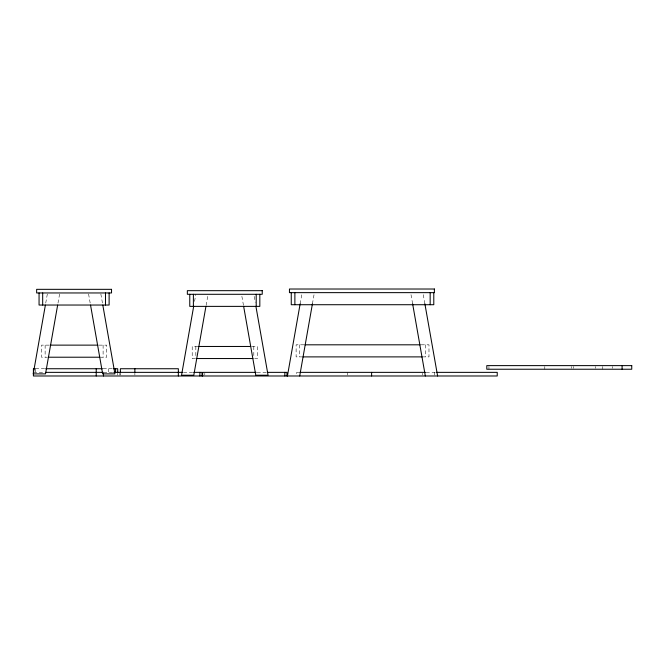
<?xml version="1.0" encoding="UTF-8"?>
<svg xmlns="http://www.w3.org/2000/svg" width="665" height="665" viewBox="0 0 665 665"><rect width="100%" height="100%" fill="white"/><g stroke="black" fill="none" stroke-linecap="round" stroke-linejoin="round"><path stroke-width="0.5" stroke-dasharray="3.33 2.49" d="M45.735 303.074L47.523 292.957M58.005 303.074L59.609 293.972M194.554 301.378L195.801 294.296M206.108 305.426L207.713 296.316M300.156 303.822L302.126 292.642M312.425 303.822L314.038 294.67M303.897 344.811L296.116 344.811L296.116 356.889L301.819 356.889M421.203 344.811L428.983 344.811L428.983 356.889L423.281 356.889M49.268 345.127L41.504 345.127L41.504 357.213L47.198 357.213M98.969 345.127L106.733 345.127L106.733 357.213L101.038 357.213M197.904 346.465L192.21 346.465L192.21 358.543L194.928 358.543M251.736 346.465L257.43 346.465L257.43 358.543L254.712 358.543M35.461 368.734L44.788 368.734M103.166 368.734L113.532 368.734M33.408 372.358L44.788 372.358M103.466 372.358L115.585 372.358M183.457 372.358L192.775 372.358M257.106 372.358L266.424 372.358M298.776 372.358L296.723 372.358L296.723 375.077M426.182 372.358L435.675 372.358M423.273 294.67L424.885 303.822M411.012 294.67L412.624 303.822M254.138 296.316L255.21 302.384M241.877 296.316L243.481 305.426M100.847 293.972L102.452 303.074M88.578 293.972L90.182 303.074M612.423 366.515L612.423 368.327M602.764 366.515L602.764 369.233M595.516 366.515L595.516 368.327M573.562 366.515L573.562 368.327M571.435 366.515L571.435 368.327M544.785 366.515L544.785 369.233M488.941 366.515L488.941 369.233M434.42 372.358L434.42 375.077M425.359 344.811L425.359 356.889M422.341 373.265L422.341 375.077M347.454 372.358L347.454 375.077M299.74 344.811L299.74 356.889M253.806 346.465L253.806 358.543M204.795 373.265L204.795 375.077M195.834 346.465L195.834 358.543M134.87 373.265L134.87 375.077M120.373 373.265L120.373 375.077M119.841 373.265L119.841 375.077M117.713 373.265L117.713 375.077M108.295 368.734L108.295 372.358M103.108 345.127L103.108 357.213M45.129 345.127L45.129 357.213M35.544 368.734L35.544 372.358"/><path stroke-width="1" d="M45.378 305.102L33.25 373.888L45.511 373.888L57.647 305.102M193.665 306.432L181.537 375.218L193.798 375.218L205.926 306.432M287.43 375.983L300.156 303.822M299.699 375.983L312.425 303.822M304.927 344.811L420.164 344.811M50.307 345.127L97.93 345.127M198.935 346.465L250.705 346.465M302.858 356.889L422.242 356.889M48.237 357.213L99.999 357.213M196.865 358.543L252.775 358.543M34.829 368.734L33.408 368.734L33.408 375.983L497.229 375.983L497.229 372.358L436.473 372.358M45.719 368.734L102.31 368.734M113.532 368.734L117.713 368.734L117.713 372.358M45.719 372.358L103.166 372.358M113.723 372.358L182.501 372.358M193.723 372.358L202.019 372.358L202.019 375.983M256.15 372.358L202.667 372.358L202.667 375.983M267.372 372.358L286.964 372.358L286.964 375.983M299.799 372.358L425.417 372.358M424.885 303.822L437.612 375.983M412.624 303.822L425.342 375.983M255.925 306.432L268.053 375.218L255.784 375.218L243.656 306.432M102.809 305.102L114.937 373.888L102.668 373.888L90.54 305.102M622.091 365.617L622.091 369.233M433.788 292.642L433.788 304.72L291.262 304.72L291.262 292.642M430.164 292.642L430.164 304.72M371.61 372.358L371.61 375.983M294.878 292.642L294.878 304.72M284.836 372.358L284.836 375.983M259.824 294.296L259.824 306.374L189.766 306.374L189.766 294.296M256.2 294.296L256.2 306.374M199.891 372.358L199.891 375.983M193.39 294.296L193.39 306.374M178.353 375.983L178.353 368.734L120.373 368.734L120.373 372.358M134.87 368.734L134.87 372.358M115.585 368.734L115.585 372.358M109.118 292.957L109.118 305.036L39.06 305.036L39.06 292.957M105.494 292.957L105.494 305.036M103.466 373.265L103.466 375.983M96.217 368.734L96.217 375.983M42.685 292.957L42.685 305.036M434.386 289.017L289.45 289.017L289.45 292.642L434.386 292.642L434.386 289.017M111.537 289.333L36.65 289.333L36.65 292.957L111.537 292.957L111.537 289.333M262.234 290.672L187.347 290.672L187.347 294.296L262.234 294.296L262.234 290.672M631.75 365.617L486.805 365.617L486.805 369.233L631.75 369.233L631.75 365.617"/></g></svg>
